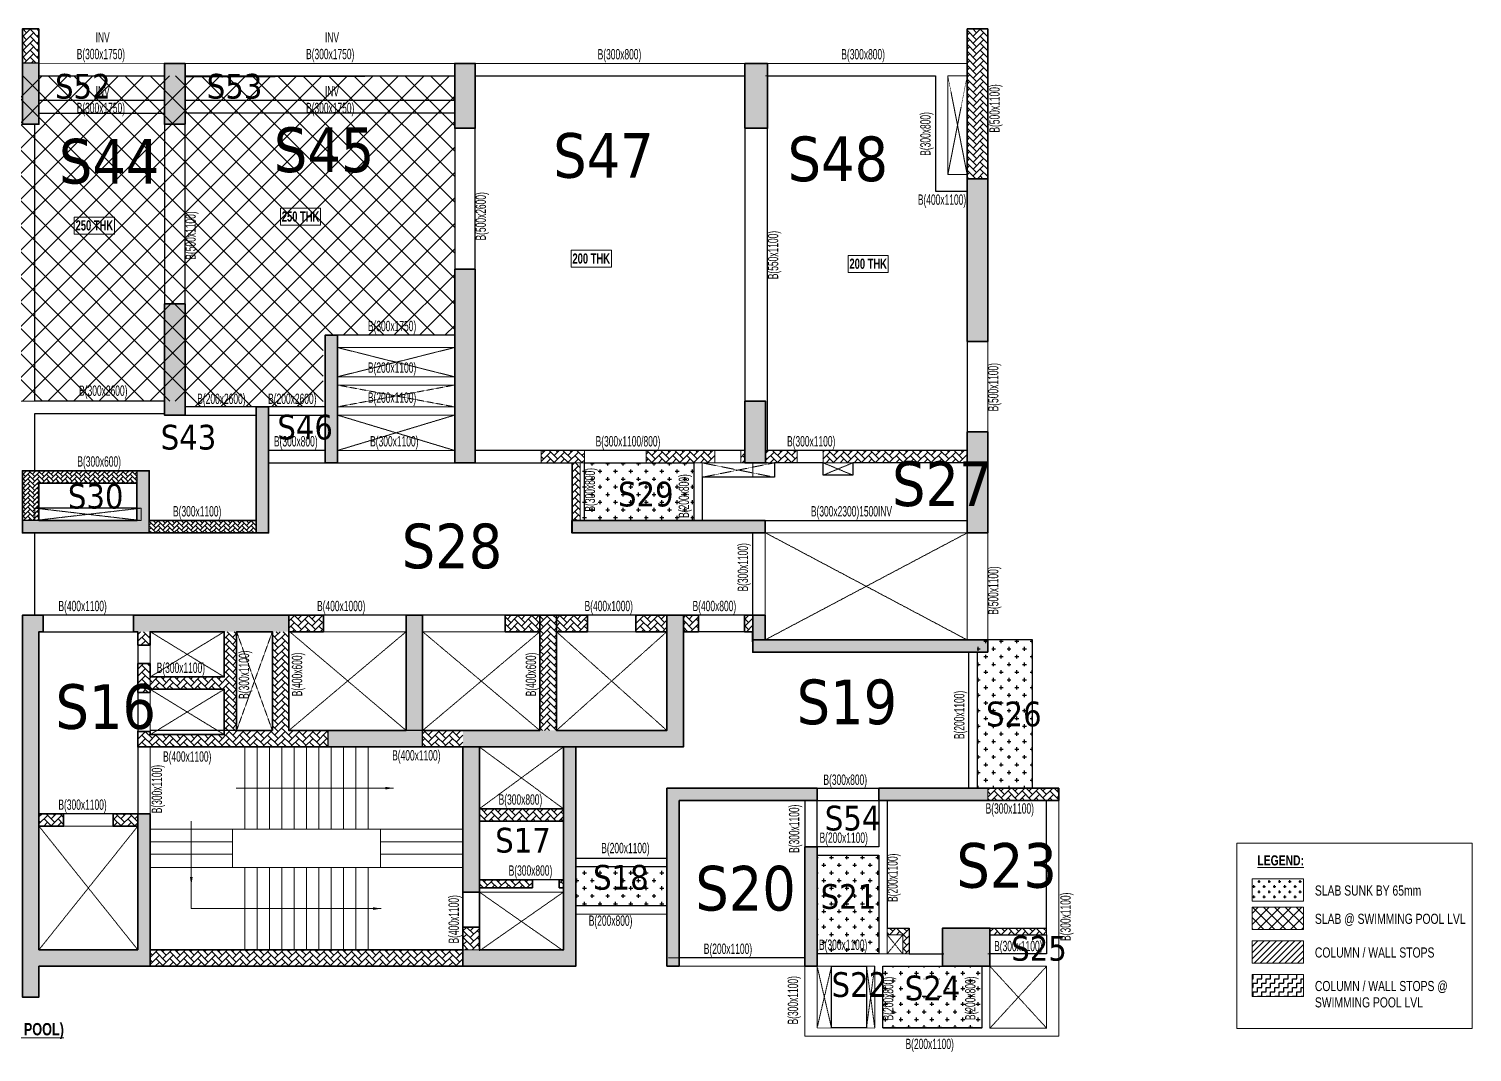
# Model space of a CAD drawing. Header units: millimetres. Extents: x -11 to 66967, y 39 to 25981.
# Drawn here: x 31904 to 66967, y 692 to 25543 of the extents above; entities that cross this region are included whole.
import ezdxf

# ---------------------------------------------------------------- set-up
doc = ezdxf.new("R2010")
doc.units = ezdxf.units.MM
doc.linetypes.add('HIDDEN', pattern=[0.375, 0.25, -0.125])
for name, color, linetype, lineweight in [('A-ANNO-DIMS', 8, 'Continuous', 15), ('A-DETL-MISC', 35, 'Continuous', 15), ('A-FLOR-IDEN', 11, 'Continuous', 9), ('A-HIDD-ABVE', 8, 'HIDDEN', 20), ('G-ANNO-TEXT', 231, 'Continuous', 9), ('S-BEAM', 7, 'Continuous', 18), ('S-BEAM-IDEN', 2, 'Continuous', 9), ('S-COL HATCH', 9, 'Continuous', 0), ('S-COLS', 5, 'Continuous', 35)]:
    doc.layers.add(name, color=color, linetype=linetype, lineweight=lineweight)
doc.layers.add('changes', color=7, linetype='Continuous')
doc.layers.add('SUNK SLAB', color=8, linetype='Continuous')
doc.styles.add('Dim.s & Anno.(Misc.)', font='ARIALN.TTF')
doc.styles.add('Swis721 LtCn BT', font='swisscl.ttf', dxfattribs={"width": 0.9, "height": 233.355162})
doc.styles.add('Swis721 LtCn BT_2', font='swisscl.ttf', dxfattribs={"height": 244.992296})
doc.styles.add('Swis721 LtCn BT_B', font='', dxfattribs={"width": 0.9, "height": 246.918336})
doc.styles.get('Swis721 LtCn BT_B').set_extended_font_data('Swis721 LtCn BT', bold=True)
doc.dimstyles.new('A-GFC-100', dxfattribs={"dimscale": 100, "dimtxt": 1.75, "dimasz": 1.5, "dimexe": 1.5, "dimexo": 0, "dimgap": 1, "dimtad": 1, "dimdsep": 46, "dimtxsty": 'Dim.s & Anno.(Misc.)', "dimblk": 'ARCHTICK', "dimcen": 0, "dimdle": 1.5, "dimclrd": 256, "dimclre": 8, "dimclrt": 6, "dimazin": 2, "dimtfac": 1, "dimtix": 1, "dimtmove": 2, "dimatfit": 3, "dimfxl": 1, "dimtolj": 1, "dimlwd": -1, "dimlwe": 9, "dimarcsym": 0})
pattern_1 = [(45, (-31792792.5, 20735559.75), (0, 169.7056275), [360, -120]), (135, (-31792707.64, 20735644.6), (1e-14, 169.7056275), [360, -120])]
pattern_2 = [(45, (-31792792.494, 20735559.75), (0, 113.13708499), [240, -80]), (135, (-31792735.926, 20735616.32), (9e-15, 113.13708499), [240, -80])]
pattern_3 = [(45, (-31609283, 20752631.54), (0, 169.7056275), [360, -120]), (135, (-31609198.14, 20752716.4), (1e-14, 169.7056275), [360, -120])]
pattern_4 = [(0, (-31352080.12, 21119234.65), (187.5, 187.5), [93.75, -281.25]), (90, (-31352033.24, 21119187.78), (-187.5, 187.5), [93.75, -281.25])]

# ---------------------------------------------------------------- blocks, each defined once
blk = doc.blocks.new('A$C2f35dc8c')
at = {"layer": 'S-COL HATCH'}
h = blk.add_hatch(dxfattribs=at)
h.set_pattern_fill('AR-HBONE', color=256, scale=30)
h.set_pattern_definition(pattern_1)
h.paths.add_polyline_path([(31379, 23515), (31779, 23515), (31779, 22681), (31779, 22681), (31379, 22681)])
h = blk.add_hatch(dxfattribs=at)
h.set_pattern_fill('AR-HBONE', color=256, scale=30)
h.set_pattern_definition(pattern_1)
h.paths.add_polyline_path([(54829, 23515), (54329, 23515), (54329, 19876), (54829, 19876)])
at = {"layer": 'S-COL HATCH', "transparency": 33554687}
h = blk.add_hatch(color=256, dxfattribs=at)
h.dxf.hatch_style = 1
h.paths.add_polyline_path([(31779, 22681), (31379, 22681), (31379, 21200), (31779, 21200)])
h = blk.add_hatch(color=256, dxfattribs=at)
h.dxf.hatch_style = 1
h.paths.add_polyline_path([(34829, 21200), (35329, 21200), (35329, 22675), (34829, 22675)])
h = blk.add_hatch(color=256, dxfattribs=at)
h.dxf.hatch_style = 1
h.paths.add_polyline_path([(42379, 22675), (41879, 22675), (41879, 21100), (42379, 21100)])
h = blk.add_hatch(color=256, dxfattribs=at)
h.dxf.hatch_style = 1
h.paths.add_polyline_path([(48929, 21100), (49479, 21100), (49479, 22675), (48929, 22675)])
h = blk.add_hatch(color=256, dxfattribs=at)
h.dxf.hatch_style = 1
h.paths.add_polyline_path([(54329, 19876), (54829, 19876), (54829, 15926), (54329, 15926)])
h = blk.add_hatch(color=256, dxfattribs=at)
h.dxf.hatch_style = 1
h.paths.add_polyline_path([(41879, 17675), (42379, 17675), (42379, 12975), (41879, 12975)])
h = blk.add_hatch(color=256, dxfattribs=at)
h.dxf.hatch_style = 1
h.paths.add_polyline_path([(34829, 14135), (35329, 14135), (35329, 16835), (34829, 16835)])
h = blk.add_hatch(color=256, dxfattribs=at)
h.dxf.hatch_style = 1
h.paths.add_polyline_path([(39029, 16075), (38729, 16075), (38729, 12975), (39029, 12975)])
h = blk.add_hatch(color=256, dxfattribs=at)
h.dxf.hatch_style = 1
h.paths.add_polyline_path([(48929, 14475), (48929, 14464), (48929, 14475), (49429, 14475), (49429, 12975), (48929, 12975)])
h = blk.add_hatch(color=256, dxfattribs=at)
h.dxf.hatch_style = 1
h.paths.add_polyline_path([(37059, 14335), (37359, 14335), (37359, 11275), (37059, 11275), (37059, 11575)])
h = blk.add_hatch(color=256, dxfattribs=at)
h.dxf.hatch_style = 1
h.paths.add_polyline_path([(54829, 13726), (54329, 13726), (54329, 11275), (54829, 11275)])
at = {"layer": 'S-COL HATCH'}
h = blk.add_hatch(dxfattribs=at)
h.set_pattern_fill('AR-HBONE', color=256, scale=30)
h.set_pattern_definition(pattern_1)
h.paths.add_polyline_path([(43979, 13275), (43979, 12975), (45029, 12975), (45029, 13275)])
h = blk.add_hatch(dxfattribs=at)
h.set_pattern_fill('AR-HBONE', color=256, scale=30)
h.set_pattern_definition(pattern_1)
h.paths.add_polyline_path([(44729, 12975), (44929, 12975), (44929, 11575), (44729, 11575)])
h = blk.add_hatch(dxfattribs=at)
h.set_pattern_fill('AR-HBONE', color=256, scale=30)
h.set_pattern_definition(pattern_1)
h.paths.add_polyline_path([(46529, 13275), (48199, 13275), (48199, 12975), (46529, 12975)])
h = blk.add_hatch(dxfattribs=at)
h.set_pattern_fill('AR-HBONE', color=256, scale=30)
h.set_pattern_definition(pattern_1)
h.paths.add_polyline_path([(48829, 13275), (48929, 13275), (48929, 12975), (48829, 12975)])
h = blk.add_hatch(dxfattribs=at)
h.set_pattern_fill('AR-HBONE', color=256, scale=30)
h.set_pattern_definition(pattern_1)
h.paths.add_polyline_path([(49429, 13275), (50200, 13275), (50200, 12974), (49649, 12974), (49649, 12975), (49429, 12975)])
h = blk.add_hatch(dxfattribs=at)
h.set_pattern_fill('AR-HBONE', color=256, scale=30)
h.set_pattern_definition(pattern_1)
h.paths.add_polyline_path([(50820, 13275), (54328, 13275), (54328, 12976), (50820, 12976)])
h = blk.add_hatch(dxfattribs=at)
h.set_pattern_fill('AR-HBONE', color=256, scale=20)
h.set_pattern_definition(pattern_2)
h.paths.add_polyline_path([(31779, 12485), (31779, 11575), (31779, 11575), (31779, 11575), (31379, 11575), (31379, 12785), (34159, 12785), (34159, 12485), (34159, 12485)])
at = {"layer": 'S-COL HATCH', "transparency": 33554687}
h = blk.add_hatch(color=256, dxfattribs=at)
h.dxf.hatch_style = 1
h.paths.add_polyline_path([(34459, 12785), (34159, 12785), (34159, 11575), (31379, 11575), (31379, 11275), (34459, 11275)])
at = {"layer": 'S-COL HATCH'}
h = blk.add_hatch(dxfattribs=at)
h.set_pattern_fill('AR-HBONE', color=256, scale=20)
h.set_pattern_definition(pattern_2)
h.paths.add_polyline_path([(34459, 11575), (34459, 11275), (37059, 11275), (37059, 11575)])
at = {"layer": 'S-COL HATCH', "transparency": 33554687}
h = blk.add_hatch(color=256, dxfattribs=at)
h.dxf.hatch_style = 1
h.paths.add_polyline_path([(44729, 11575), (44929, 11575), (49119, 11575), (49119, 11275), (44729, 11275)])
h.paths.add_polyline_path([(49119, 11575), (49419, 11575), (49419, 11275), (49119, 11275)])
h = blk.add_hatch(color=256, dxfattribs=at)
h.dxf.hatch_style = 1
h.paths.add_polyline_path([(34179, 4450), (34479, 4450), (34479, 1150), (34479, 750), (31779, 750), (31779, 0), (31379, 0), (31379, 1150), (31379, 1150), (31379, 9275), (31879, 9275), (31879, 8875), (31779, 8875), (31779, 1150), (31779, 1150), (34179, 1150), (34179, 1150)])
h = blk.add_hatch(color=256, dxfattribs=at)
h.dxf.hatch_style = 1
h.paths.add_polyline_path([(37849, 9275), (34079, 9275), (34079, 8875), (37849, 8875)])
at = {"layer": 'S-COL HATCH'}
h = blk.add_hatch(dxfattribs=at)
h.set_pattern_fill('AR-HBONE', color=256, scale=30)
h.set_pattern_definition(pattern_3)
h.paths.add_polyline_path([(37849, 8875), (37849, 9275), (38689, 9275), (38689, 8875), (38359, 8875)])
at = {"layer": 'S-COL HATCH', "transparency": 33554687}
h = blk.add_hatch(color=256, dxfattribs=at)
h.dxf.hatch_style = 1
h.paths.add_polyline_path([(41099, 9275), (40699, 9275), (40699, 6475), (41099, 6475)])
h = blk.add_hatch(color=256, dxfattribs=at)
h.dxf.hatch_style = 1
h.paths.add_polyline_path([(42079, 6075), (42079, 6475), (47034, 6475), (47034, 9275), (47434, 9275), (47434, 6075)])
at = {"layer": 'S-COL HATCH'}
h = blk.add_hatch(dxfattribs=at)
h.set_pattern_fill('AR-HBONE', color=256, scale=30)
h.set_pattern_definition(pattern_3)
h.paths.add_polyline_path([(43109, 9275), (43949, 9275), (43949, 8875), (43109, 8875)])
h = blk.add_hatch(dxfattribs=at)
h.set_pattern_fill('AR-HBONE', color=256, scale=30)
h.set_pattern_definition(pattern_1)
h.paths.add_polyline_path([(44349, 6475), (43949, 6475), (43949, 9275), (44349, 9275)])
h = blk.add_hatch(dxfattribs=at)
h.set_pattern_fill('AR-HBONE', color=256, scale=30)
h.set_pattern_definition(pattern_3)
h.paths.add_polyline_path([(44349, 9275), (45106, 9275), (45106, 8875), (44349, 8875)])
h = blk.add_hatch(dxfattribs=at)
h.set_pattern_fill('AR-HBONE', color=256, scale=30)
h.set_pattern_definition(pattern_3)
h.paths.add_polyline_path([(46276, 8875), (46276, 9275), (47034, 9275), (47034, 8875)])
h = blk.add_hatch(dxfattribs=at)
h.set_pattern_fill('AR-HBONE', color=256, scale=30)
h.set_pattern_definition(pattern_3)
h.paths.add_polyline_path([(47434, 8875), (47434, 9275), (47799, 9275), (47799, 8875), (47710, 8875)])
h = blk.add_hatch(dxfattribs=at)
h.set_pattern_fill('AR-HBONE', color=256, scale=30)
h.set_pattern_definition(pattern_3)
h.paths.add_polyline_path([(48919, 8875), (48919, 9275), (49119, 9275), (49119, 8875)])
at = {"layer": 'S-COL HATCH', "transparency": 33554687}
h = blk.add_hatch(color=256, dxfattribs=at)
h.dxf.hatch_style = 1
h.paths.add_polyline_path([(49419, 9275), (49119, 9275), (49119, 8675), (49419, 8675)])
at = {"layer": 'S-COL HATCH'}
h = blk.add_hatch(dxfattribs=at)
h.set_pattern_fill('AR-HBONE', color=256, scale=30)
h.set_pattern_definition(pattern_1)
h.paths.add_polyline_path([(36579, 8875), (36279, 8875), (36279, 7775), (34479, 7775), (34479, 8100), (34179, 8100), (34179, 7398), (34479, 7398), (34479, 7475), (36279, 7475), (36279, 6375), (34479, 6375), (34479, 6453), (34179, 6453), (34179, 6075), (38799, 6075), (38799, 6475), (36579, 6475)])
h = blk.add_hatch(dxfattribs=at)
h.set_pattern_fill('AR-HBONE', color=256, scale=30)
h.set_pattern_definition(pattern_1)
h.paths.add_polyline_path([(34479, 8875), (34179, 8875), (34179, 8550), (34479, 8550)])
h = blk.add_hatch(dxfattribs=at)
h.set_pattern_fill('AR-HBONE', color=256, scale=30)
h.set_pattern_definition(pattern_1)
h.paths.add_polyline_path([(37849, 6475), (37449, 6475), (37449, 8875), (37849, 8875)])
at = {"layer": 'S-COL HATCH', "transparency": 33554687}
h = blk.add_hatch(color=256, dxfattribs=at)
h.dxf.hatch_style = 1
h.paths.add_polyline_path([(49119, 8675), (49119, 8375), (54829, 8375), (54829, 8675)])
h = blk.add_hatch(color=256, dxfattribs=at)
h.dxf.hatch_style = 1
h.paths.add_polyline_path([(41099, 6475), (38799, 6475), (38799, 6075), (41099, 6075)])
at = {"layer": 'S-COL HATCH'}
h = blk.add_hatch(dxfattribs=at)
h.set_pattern_fill('AR-HBONE', color=256, scale=30)
h.set_pattern_definition(pattern_1)
h.paths.add_polyline_path([(41099, 6475), (42079, 6475), (42079, 6075), (41099, 6075)])
at = {"layer": 'S-COL HATCH', "transparency": 33554687}
h = blk.add_hatch(color=256, dxfattribs=at)
h.dxf.hatch_style = 1
h.paths.add_polyline_path([(42079, 6075), (42479, 6075), (42479, 6075), (42479, 4575), (42479, 4575), (42479, 4275), (42479, 2550), (42079, 2550)])
h = blk.add_hatch(color=256, dxfattribs=at)
h.dxf.hatch_style = 1
h.paths.add_polyline_path([(44519, 6075), (44819, 6075), (44819, 750), (44519, 750), (42079, 750), (42079, 1150), (44519, 1150), (44519, 2850), (44519, 2850), (44519, 2850)])
h = blk.add_hatch(color=256, dxfattribs=at)
h.dxf.hatch_style = 1
h.paths.add_polyline_path([(47034, 5075), (50684, 5075), (50684, 4775), (47334, 4775), (47334, 750), (47034, 750)])
h = blk.add_hatch(color=256, dxfattribs=at)
h.dxf.hatch_style = 1
h.paths.add_polyline_path([(52184, 5075), (54829, 5075), (54829, 4775), (52184, 4775)])
at = {"layer": 'S-COL HATCH'}
h = blk.add_hatch(dxfattribs=at)
h.set_pattern_fill('AR-HBONE', color=256, scale=30)
h.set_pattern_definition(pattern_1)
h.paths.add_polyline_path([(56559, 4775), (56559, 5075), (54829, 5075), (54829, 4775)])
h = blk.add_hatch(dxfattribs=at)
h.set_pattern_fill('AR-HBONE', color=256, scale=30)
h.set_pattern_definition(pattern_1)
h.paths.add_polyline_path([(42479, 4275), (44519, 4275), (44519, 4575), (42479, 4575)])
h = blk.add_hatch(dxfattribs=at)
h.set_pattern_fill('AR-HBONE', color=256, scale=30)
h.set_pattern_definition([(45, (-31792792.5, 20683630.75), (0, 169.7056275), [360, -120]), (135, (-31792707.64, 20683715.6), (1e-14, 169.7056275), [360, -120])])
h.paths.add_polyline_path([(34179, 4150), (34179, 4450), (33579, 4450), (33579, 4150)])
h.paths.add_polyline_path([(32379, 4150), (32379, 4450), (31779, 4450), (31779, 4150)])
at = {"layer": 'S-COL HATCH', "transparency": 33554687}
h = blk.add_hatch(color=256, dxfattribs=at)
h.dxf.hatch_style = 1
h.paths.add_polyline_path([(50384, 3648), (50684, 3648), (50684, 750), (50384, 750)])
at = {"layer": 'S-COL HATCH'}
h = blk.add_hatch(dxfattribs=at)
h.set_pattern_fill('AR-HBONE', color=256, scale=30)
h.set_pattern_definition(pattern_1)
h.paths.add_polyline_path([(43769, 2850), (43769, 2650), (42479, 2650), (42479, 2850)])
h = blk.add_hatch(dxfattribs=at)
h.set_pattern_fill('AR-HBONE', color=256, scale=30)
h.set_pattern_definition(pattern_1)
h.paths.add_polyline_path([(44419, 2850), (44519, 2850), (44519, 2650), (44419, 2650)])
h = blk.add_hatch(dxfattribs=at)
h.set_pattern_fill('AR-HBONE', color=256, scale=30)
h.set_pattern_definition(pattern_1)
h.paths.add_polyline_path([(42079, 1700), (42479, 1700), (42479, 1150), (42079, 1150)])
h = blk.add_hatch(dxfattribs=at)
h.set_pattern_fill('AR-HBONE', color=256, scale=30)
h.set_pattern_definition([(45, (-31792792.5, 20635841.75), (0, 169.7056275), [360, -120]), (135, (-31792707.64, 20635926.6), (1e-14, 169.7056275), [360, -120])])
h.paths.add_polyline_path([(52384, 1675), (52384, 1515), (52764, 1515), (52764, 1048), (52924, 1048), (52924, 1675)])
h.paths.add_polyline_path([(56259, 1675), (54884, 1675), (54884, 1515), (56259, 1515)])
at = {"layer": 'S-COL HATCH', "transparency": 33554687}
h = blk.add_hatch(color=256, dxfattribs=at)
h.dxf.hatch_style = 1
h.paths.add_polyline_path([(53734, 750), (54884, 750), (54884, 1675), (53734, 1675)])
at = {"layer": 'S-COL HATCH'}
h = blk.add_hatch(dxfattribs=at)
h.set_pattern_fill('AR-HBONE', color=256, scale=30)
h.set_pattern_definition(pattern_1)
h.paths.add_polyline_path([(42079, 1150), (34479, 1150), (34479, 750), (42079, 750)])
at = {"layer": 'changes'}
blk.add_line((31779, 22681, 0), (31379, 22681, 0), dxfattribs=at)
at = {"layer": 'changes', "elevation": 0}
for points in [[(34459, 12785), (34159, 12785), (34159, 11575), (31379, 11575), (31379, 11275), (34459, 11275)], [(41099, 6475), (38799, 6475), (38799, 6075), (41099, 6075)]]:
    blk.add_lwpolyline(points, close=True, dxfattribs=at)
at = {"layer": 'S-BEAM', "color": 5, "elevation": 0}
for points in [[(45029, 13275), (43979, 13275), (43979, 12975), (45029, 12975)], [(44929, 12975), (44729, 12975), (44729, 11575), (44929, 11575)], [(48199, 13275), (46529, 13275), (46529, 12975), (48199, 12975)], [(48929, 13275), (48829, 13275), (48829, 12975), (48929, 12975)], [(50200, 13275), (49429, 13275), (49429, 12974), (50200, 12974)], [(50830, 13276), (54328, 13276), (54328, 12976), (50830, 12976)]]:
    blk.add_lwpolyline(points, close=True, dxfattribs=at)
at = {"layer": 'S-COL HATCH'}
blk.add_line((34159, 12485, 0), (34159, 12785, 0), dxfattribs=at)
at = {"layer": 'S-COL HATCH', "transparency": 33554687}
blk.add_line((54829, 5075, 0), (54829, 4775, 0), dxfattribs=at)
at = {"layer": 'S-COLS'}
for p, q in [((54329, 23515, 0), (54329, 23515, 0)), ((54329, 19876, 0), (54829, 19876, 0)), ((37059, 11575, 0), (37059, 11275, 0)), ((49419, 11275, 0), (49419, 11575, 0)), ((38689, 9275, 0), (37849, 9275, 0)), ((38689, 9275, 0), (38689, 8875, 0)), ((43109, 8875, 0), (43109, 9275, 0)), ((43949, 9275, 0), (43109, 9275, 0)), ((45106, 9275, 0), (44349, 9275, 0)), ((45106, 9275, 0), (45106, 8875, 0)), ((46276, 8875, 0), (46276, 9275, 0)), ((47034, 9275, 0), (46276, 9275, 0)), ((47799, 9275, 0), (47434, 9275, 0)), ((47799, 9275, 0), (47799, 8875, 0)), ((48919, 8875, 0), (48919, 9275, 0)), ((48919, 9275, 0), (49119, 9275, 0)), ((38689, 8875, 0), (37849, 8875, 0)), ((43949, 8875, 0), (43109, 8875, 0)), ((45106, 8875, 0), (44349, 8875, 0)), ((46276, 8875, 0), (47034, 8875, 0)), ((47799, 8875, 0), (47434, 8875, 0)), ((48919, 8875, 0), (49119, 8875, 0)), ((47034, 5075, 0), (47034, 750, 0)), ((47034, 5075, 0), (50684, 5075, 0)), ((50684, 5075, 0), (50684, 4775, 0)), ((50684, 4775, 0), (47334, 4775, 0)), ((47334, 4775, 0), (47334, 750, 0)), ((34179, 4450, 0), (34179, 1150, 0)), ((34479, 4450, 0), (34479, 1150, 0)), ((42479, 2550, 0), (42079, 2550, 0)), ((42479, 1700, 0), (42079, 1700, 0)), ((34479, 1150, 0), (34479, 750, 0)), ((47034, 750, 0), (47334, 750, 0))]:
    blk.add_line(p, q, dxfattribs=at)
at = {"layer": 'S-COLS', "elevation": 0}
for points in [[(31779, 23515), (31379, 23515), (31379, 21200), (31779, 21200)], [(54329, 23515), (54329, 15926), (54829, 15926), (54829, 23515)], [(35329, 21200), (34829, 21200), (34829, 22675), (35329, 22675)], [(42379, 22675), (41879, 22675), (41879, 21100), (42379, 21100)], [(49479, 22675), (48929, 22675), (48929, 21100), (49479, 21100)], [(41879, 17675), (42379, 17675), (42379, 12975), (41879, 12975)], [(35329, 16835), (35329, 14135), (34829, 14135), (34829, 16835)], [(39029, 16075), (38729, 16075), (38729, 12975), (39029, 12975)], [(37359, 14335), (37359, 11275), (31379, 11275), (31379, 12785), (34459, 12785), (34459, 11575), (37059, 11575), (37059, 14335), (37359, 14335)], [(54829, 13726), (54329, 13726), (54329, 11275), (54829, 11275)], [(31779, 12485), (34159, 12485), (34159, 11575), (31779, 11575)], [(37449, 6475), (36579, 6475), (36579, 8875), (37449, 8875)], [(54829, 8375), (49119, 8375), (49119, 8675), (54829, 8675)], [(56559, 5075), (52184, 5075), (52184, 4775), (56559, 4775)], [(42479, 4575), (44519, 4575), (44519, 4275), (42479, 4275)], [(50684, 3648), (50384, 3648), (50384, 750), (50684, 750)], [(54884, 750), (53734, 750), (53734, 1675), (54884, 1675)]]:
    blk.add_lwpolyline(points, close=True, dxfattribs=at)
for points in [[(41879, 21100), (41879, 22675), (42379, 22675), (42379, 21100)], [(42379, 17675), (42379, 12975), (41879, 12975), (41879, 17675)], [(49429, 12975), (49429, 14475), (48929, 14475), (48929, 12975), (49479, 12975)], [(49419, 11275), (44729, 11275), (44729, 11575), (49419, 11575)], [(31379, 1150), (31379, 9275), (31879, 9275), (31879, 8875), (31779, 8875), (31779, 1150), (34179, 1150)], [(37849, 9275), (34079, 9275), (34079, 8875), (34179, 8875), (34179, 8550), (34479, 8550), (34479, 8875), (35379, 8875), (36279, 8875), (36279, 7775), (34479, 7775), (34479, 8100), (34179, 8100), (34179, 7398), (34479, 7398), (34479, 7475), (36279, 7475), (36279, 6375), (35379, 6375), (34479, 6375), (34479, 6453), (34179, 6453), (34179, 6075), (36279, 6075), (36279, 6075), (47434, 6075), (47434, 9275), (47034, 9275), (47034, 6475), (44349, 6475), (44349, 9275)], [(40699, 9275), (40699, 6475), (37849, 6475), (37849, 9275)], [(41099, 9275), (40699, 9275)], [(43949, 9275), (43949, 6475), (41099, 6475), (41099, 9275)], [(44349, 9275), (43949, 9275)], [(42479, 750), (42079, 750), (42079, 6075)], [(42479, 6075), (42479, 1150)], [(44819, 6075), (44819, 750), (44519, 750)], [(44519, 1150), (44519, 6075)], [(31779, 4150), (32379, 4150), (32379, 4450), (31779, 4450)], [(34179, 4150), (33579, 4150), (33579, 4450), (34479, 4450)], [(42479, 2850), (43769, 2850)], [(43769, 2850), (43769, 2650)], [(44419, 2650), (44419, 2850)], [(44419, 2850), (44519, 2850)], [(43769, 2650), (42479, 2650)], [(44519, 2650), (44419, 2650)], [(31779, 750), (31779, 0), (31379, 0), (31379, 1150)], [(34479, 1150), (42079, 1150), (42079, 750), (31779, 750)], [(42479, 1150), (44519, 1150)], [(44519, 750), (42479, 750)]]:
    blk.add_lwpolyline(points, dxfattribs=at)
at = {"layer": 'S-COLS', "color": 5, "elevation": 0}
blk.add_lwpolyline([(49419, 9275), (49119, 9275), (49119, 8675), (49419, 8675)], close=True, dxfattribs=at)
blk = doc.blocks.new('_ARCHTICK')
at = {"color": 0, "linetype": 'ByBlock', "const_width": 0.15}
blk.add_lwpolyline([(-0.5, -0.5), (0.5, 0.5)], dxfattribs=at)

msp = doc.modelspace()

# ---------------------------------------------------------------- hatches: boundary and pattern name
at = {"layer": 'S-COL HATCH'}
h = msp.add_hatch(dxfattribs=at)
h.set_pattern_fill('ANSI37', color=256, scale=3500)
h.set_pattern_definition([(45, (-31353120.54, 20675134.8), (-309.359217, 309.359217), []), (135, (-31353120.54, 20675134.8), (-309.359217, -309.359217), [])])
h.paths.add_polyline_path([(42250, 24403), (15050, 24403), (15050, 18103), (18250, 18103), (18250, 16363), (21600, 16363), (21600, 16503), (35700, 16503), (35692, 16363), (39050, 16363), (39050, 18103), (42250, 18103)])
at = {"layer": 'SUNK SLAB'}
h = msp.add_hatch(dxfattribs=at)
h.set_pattern_fill('CROSS', color=8, scale=750, style=0)
h.set_pattern_definition(pattern_4)
h.paths.add_polyline_path([(48060, 15003), (48060, 13603), (45300, 13603), (45300, 15003)])
h.paths.add_polyline_path([(47633, 13605), (47633, 14878), (48160, 14878), (48160, 13605)], flags=9)
h = msp.add_hatch(dxfattribs=at)
h.set_pattern_fill('CROSS', color=8, scale=750, style=0)
h.set_pattern_definition(pattern_4)
h.paths.add_polyline_path([(54940, 10703), (56290, 10703), (56290, 7103), (54940, 7103)])
h = msp.add_hatch(dxfattribs=at)
h.set_pattern_fill('CROSS', color=8, scale=750, style=0)
h.set_pattern_definition([(0, (-31352080.12, 21119234.64), (187.5, 187.5), [93.75, -281.25]), (90, (-31352033.24, 21119187.76), (-187.5, 187.5), [93.75, -281.25])])
h.paths.add_polyline_path([(51054, 5475), (52554, 5475), (52554, 3075), (51054, 3075)])
h.paths.add_polyline_path([(52434, 3033), (51035, 3033), (51035, 3560), (52434, 3560)], flags=9)
h = msp.add_hatch(dxfattribs=at)
h.set_pattern_fill('CROSS', color=8, scale=750, style=0)
h.set_pattern_definition(pattern_4)
h.paths.add_polyline_path([(45190, 4243), (45190, 5203), (47404, 5203), (47404, 4243)])
h = msp.add_hatch(dxfattribs=at)
h.set_pattern_fill('CROSS', color=8, scale=500, style=0)
h.set_pattern_definition([(0, (-26616.01, 18711.31), (125, 125), [62.5, -187.5]), (90, (-26584.76, 18680.06), (-125, 125), [62.5, -187.5])])
h.paths.add_polyline_path([(62870, 4900), (62870, 4359), (61620, 4359), (61620, 4900)], flags=0)
h = msp.add_hatch(dxfattribs=at)
h.set_pattern_fill('ANSI37', color=8, scale=1500, style=0)
h.set_pattern_definition([(45, (-31296980.17, 20685425.33), (-132.5825215, 132.5825215), []), (135, (-31296980.17, 20685425.33), (-132.5825215, -132.5825215), [])])
h.paths.add_polyline_path([(62870, 4213), (62870, 3671), (61620, 3671), (61620, 4213)], flags=0)
h = msp.add_hatch(dxfattribs=at)
h.set_pattern_fill('ANSI31', color=8, scale=850, style=0)
h.set_pattern_definition([(45, (-31296980.17, 20968408.17), (-75.1300955, 75.1300955), [])])
h.paths.add_polyline_path([(62870, 3395), (62870, 2853), (61620, 2853), (61620, 3395)], flags=0)
h = msp.add_hatch(dxfattribs=at)
h.set_pattern_fill('CROSS', color=8, scale=750, style=0)
h.set_pattern_definition(pattern_4)
h.paths.add_polyline_path([(55054, 1275), (55054, 2776), (52654, 2778), (52654, 1277)])
h.paths.add_polyline_path([(53243, 2049), (53243, 2461), (54221, 2461), (54221, 2049)], flags=0)
h.paths.add_polyline_path([(55042, 1406), (55042, 2680), (54515, 2680), (54515, 1406)], flags=24)
h.paths.add_polyline_path([(53047, 1400), (53047, 2673), (52519, 2673), (52519, 1400)], flags=9)
h.paths.add_polyline_path([(53197, 1996), (54247, 1996), (54247, 2514), (53197, 2514)], flags=24)
h = msp.add_hatch(dxfattribs=at)
h.set_pattern_fill('ZIGZAG', color=8, scale=850, style=0)
h.set_pattern_definition([(0, (-31296980.17, 20683931.83), (106.25, 106.25), [106.25, -106.25]), (90, (-31296873.92, 20683931.83), (-106.25, 106.25), [106.25, -106.25])])
h.paths.add_polyline_path([(62870, 2581), (62870, 2040), (61620, 2040), (61620, 2581)], flags=0)

# ---------------------------------------------------------------- linework, layer by layer
at = {"layer": 'A-ANNO-DIMS', "ltscale": 500, "elevation": 0}
msp.add_lwpolyline([(36640, 4178), (35850, 4178), (35850, 4743)], dxfattribs=at)
at = {"layer": 'A-DETL-MISC'}
for p, q in [((37150, 8103, 0), (37150, 6103, 0)), ((37450, 8103, 0), (37450, 6103, 0)), ((37750, 8103, 0), (37750, 6103, 0)), ((38050, 8103, 0), (38050, 6103, 0)), ((38350, 8103, 0), (38350, 6103, 0)), ((38650, 8103, 0), (38650, 6103, 0)), ((38950, 8103, 0), (38950, 6103, 0)), ((39250, 8103, 0), (39250, 6103, 0)), ((39550, 8103, 0), (39550, 6103, 0)), ((39850, 8103, 0), (39850, 6103, 0)), ((40150, 8103, 0), (40150, 6103, 0)), ((37150, 3178, 0), (37150, 5178, 0)), ((37450, 3178, 0), (37450, 5178, 0)), ((37750, 3178, 0), (37750, 5178, 0)), ((38050, 3178, 0), (38050, 5178, 0)), ((38350, 3178, 0), (38350, 5178, 0)), ((38650, 3178, 0), (38650, 5178, 0)), ((38950, 3178, 0), (38950, 5178, 0)), ((39250, 3178, 0), (39250, 5178, 0)), ((39550, 3178, 0), (39550, 5178, 0)), ((39850, 3178, 0), (39850, 5178, 0)), ((40150, 3178, 0), (40150, 5178, 0))]:
    msp.add_line(p, q, dxfattribs=at)
at = {"layer": 'A-DETL-MISC', "elevation": 0}
for points in [[(36850, 6103), (34850, 6103)], [(40450, 6103), (42450, 6103)], [(36850, 5803), (34850, 5803)], [(40450, 5803), (42450, 5803)], [(36850, 5503), (34850, 5503)], [(40450, 5503), (42450, 5503)], [(36850, 5178), (34850, 5178)], [(40450, 5178), (42450, 5178)]]:
    msp.add_lwpolyline(points, dxfattribs=at)
msp.add_lwpolyline([(36850, 6103), (36850, 5178), (40450, 5178), (40450, 6103)], close=True, dxfattribs=at)
at = {"layer": 'A-FLOR-IDEN', "color": 8, "elevation": 0, "flags": 128}
for points in [[(38993, 21188), (38993, 20776), (38015, 20776), (38015, 21188)], [(33984, 20973), (33984, 20561), (33007, 20561), (33007, 20973)], [(46055, 20169), (46055, 19757), (45077, 19757), (45077, 20169)], [(52784, 20042), (52784, 19630), (51806, 19630), (51806, 20042)]]:
    msp.add_lwpolyline(points, close=True, dxfattribs=at)
at = {"layer": 'A-HIDD-ABVE', "linetype": 'HIDDEN'}
for p, q in [((54230, 24403, 0), (54700, 22003, 0)), ((54230, 22003, 0), (54700, 24403, 0)), ((42250, 17803, 0), (39400, 17093, 0)), ((42250, 17093, 0), (39400, 17803, 0)), ((42250, 16893, 0), (39400, 16363, 0)), ((42250, 16363, 0), (39400, 16893)), ((42250, 16163, 0), (39400, 15303, 0)), ((42250, 15303, 0), (39400, 16163, 0)), ((48260, 14653, 0), (50019, 15004, 0)), ((50019, 14653, 0), (48260, 15003, 0)), ((51923, 14704, 0), (51200, 15004, 0)), ((51200, 14704, 0), (51923, 15004, 0)), ((34630, 13903, 0), (32050, 13603, 0)), ((34630, 13603, 0), (32050, 13903, 0)), ((54700, 13303, 0), (49789, 10703, 0)), ((54700, 10703, 0), (49801, 13303, 0)), ((36650, 10903, 0), (34850, 9803, 0)), ((36650, 9803, 0), (34850, 10903, 0)), ((37820, 10903, 0), (36950, 8503, 0)), ((37820, 8503, 0), (36950, 10903, 0)), ((41070, 10903, 0), (38220, 8503, 0)), ((41070, 8503, 0), (38240, 10903, 0)), ((44320, 10903, 0), (41470, 8503, 0)), ((44320, 8503, 0), (41470, 10903, 0)), ((47404, 10903, 0), (44720, 8503, 0)), ((47404, 8503, 0), (44720, 10903, 0)), ((36650, 9503, 0), (34850, 8403, 0)), ((36650, 8403, 0), (34850, 9503, 0)), ((44890, 8103, 0), (42850, 6603, 0)), ((44890, 6603, 0), (42850, 8103, 0)), ((34550, 6178, 0), (32150, 3178, 0)), ((34550, 3178, 0), (32150, 6178, 0)), ((44890, 4578, 0), (42850, 3152, 0)), ((44890, 3152, 0), (42851, 4578, 0)), ((53134, 3543, 0), (52754, 3078, 0)), ((53134, 3078, 0), (52754, 3543, 0)), ((51404, 2778, 0), (51053, 1278, 0)), ((51404, 1278, 0), (51054, 2778, 0)), ((52454, 2778, 0), (52253, 1278, 0)), ((52454, 1278, 0), (52254, 2778, 0)), ((56629, 1275, 0), (55254, 2776, 0)), ((55254, 1275, 0), (56629, 2776, 0))]:
    msp.add_line(p, q, dxfattribs=at)
at = {"layer": 'changes'}
msp.add_line((36950, 8503, 0), (34850, 8503, 0), dxfattribs=at)
at = {"layer": 'changes', "color": 1, "elevation": 0}
for points in [[(32150, 24404), (35200, 24404), (35200, 23803), (32150, 23803)], [(35700, 24377), (42250, 24403), (42250, 23803), (35700, 23803)], [(42750, 24403), (49300, 24403), (49300, 15303), (42750, 15303)], [(49850, 24403), (53930, 24403), (53930, 21603), (54700, 21603), (54699, 15304), (49850, 15304)], [(35200, 16503), (32050, 16503), (32050, 23228), (32150, 23228), (32150, 23493), (35200, 23493)], [(39100, 16363), (35700, 16363), (35700, 23503), (42250, 23503), (42250, 18103), (39100, 18103)], [(32050, 14813), (32050, 16203), (35200, 16203), (35200, 16163), (35200, 16163), (37430, 16163), (37430, 13603), (34830, 13603), (34830, 14813)], [(37730, 16163), (39100, 16163), (39100, 15303), (37730, 15303)], [(49488, 13303), (49488, 11303), (32050, 11303), (32050, 13303), (37730, 13303), (37730, 15003), (45100, 15003), (45100, 13303)], [(45400, 15003), (48058, 15003), (48058, 13603), (45400, 13603)], [(48258, 14653), (48258, 13603), (54698, 13603), (54699, 15004), (51921, 15003), (51921, 14704), (51198, 14704), (51202, 15002), (50018, 15002), (50018, 14653)], [(32150, 14513), (34530, 14513), (34530, 13903), (32150, 13903)], [(32150, 10903), (34550, 10903), (34550, 6478), (32150, 6478)], [(56290, 10703), (55200, 10703), (55200, 10403), (54940, 10403), (54940, 10052), (54940, 10052), (54940, 7452), (54940, 7103), (55290, 7103), (56290, 7103)], [(47704, 6803), (50752, 6803), (50752, 2978), (47704, 2978)], [(51054, 6803), (52552, 6803), (52552, 5675), (51054, 5675)], [(42850, 6303), (44890, 6303), (44890, 4878), (42850, 4878)], [(51054, 5475), (52554, 5475), (52554, 3078), (51054, 3078)], [(45190, 5203), (47402, 5203), (47402, 4243), (45190, 4243)], [(55254, 3543), (56627, 3543), (56627, 3075), (55254, 3075)], [(51402, 2778), (52251, 2778), (52251, 1278), (51402, 1278)], [(52654, 2778), (55054, 2778), (55054, 1278), (52654, 1278)]]:
    msp.add_lwpolyline(points, close=True, dxfattribs=at)
for points in [[(47402, 5403), (47404, 7103), (54738, 7103), (54738, 10403), (49490, 10403), (49488, 10903), (47804, 10903), (47802, 8103), (45190, 8103), (45190, 5403), (47402, 5403)], [(54104, 3075), (54104, 3702), (56627, 3703), (56627, 6803), (52752, 6803), (52752, 3702), (53294, 3702), (53294, 3078), (54127, 3075)]]:
    msp.add_lwpolyline(points, dxfattribs=at)
at = {"layer": 'G-ANNO-TEXT', "color": 7, "elevation": 0}
for points in [[(61252, 5770), (66967, 5770), (66967, 1266), (61252, 1266)], [(62870, 4900), (62870, 4359), (61620, 4359), (61620, 4900)], [(62870, 4213), (62870, 3671), (61620, 3671), (61620, 4213)], [(62870, 3395), (62870, 2853), (61620, 2853), (61620, 3395)], [(62870, 2581), (62870, 2040), (61620, 2040), (61620, 2581)]]:
    msp.add_lwpolyline(points, close=True, dxfattribs=at)
at = {"layer": 'S-BEAM'}
for p, q in [((35200, 24703, 0), (32150, 24709, 0)), ((42250, 24703, 0), (35700, 24703, 0)), ((49300, 24703, 0), (42750, 24703, 0)), ((54700, 24703, 0), (49300, 24703, 0)), ((35200, 24398, 0), (32150, 24404, 0)), ((42250, 24403, 0), (35700, 24403, 0)), ((54700, 24403, 0), (54230, 24403, 0)), ((54230, 22003, 0), (54230, 24403, 0)), ((35200, 23803, 0), (32150, 23809, 0)), ((35200, 23487, 0), (32150, 23493, 0)), ((42250, 23803, 0), (35700, 23803, 0)), ((42250, 23503, 0), (35700, 23503, 0)), ((42250, 19703, 0), (42250, 23191, 0)), ((54700, 22003, 0), (54230, 22003, 0)), ((42000, 18103, 0), (42250, 18103, 0)), ((55200, 17953, 0), (55200, 15753, 0)), ((42250, 17803, 0), (39400, 17803, 0)), ((42250, 17093, 0), (39400, 17093, 0)), ((42250, 16893, 0), (39400, 16893)), ((22100, 16503, 0), (35208, 16503, 0)), ((39050, 16363, 0), (35700, 16363, 0)), ((42250, 16363, 0), (39400, 16363, 0)), ((42250, 16163, 0), (39400, 16163, 0)), ((42250, 15303, 0), (39400, 15303, 0)), ((45100, 15003, 0), (42750, 15003, 0)), ((48060, 15003, 0), (45400, 15003, 0)), ((48060, 15003, 0), (48060, 13603, 0)), ((49300, 15003, 0), (48260, 15003, 0)), ((49789, 11303, 0), (49789, 13303, 0)), ((54700, 13303, 0), (49801, 13303, 0)), ((54700, 13303, 0), (54700, 10703, 0)), ((55200, 13303, 0), (55200, 10703, 0)), ((34850, 8480, 0), (34850, 10903, 0)), ((41070, 10903, 0), (38240, 10903, 0)), ((44320, 10903, 0), (41470, 10903, 0)), ((47404, 10903, 0), (44720, 10903, 0)), ((54940, 10703, 0), (56290, 10703, 0)), ((56290, 7103, 0), (56290, 10703, 0)), ((54940, 7103), (54940, 10403, 0)), ((34850, 8103, 0), (34850, 6478, 0)), ((56929, 6803, 0), (56929, 1078, 0)), ((33950, 6178, 0), (32750, 6178, 0)), ((52554, 5475, 0), (51054, 5475, 0)), ((52554, 5475, 0), (52554, 3075, 0)), ((47404, 5203, 0), (45190, 5203, 0)), ((44890, 4578, 0), (42850, 4578, 0)), ((47404, 4243, 0), (45190, 4243, 0)), ((47404, 4043, 0), (45190, 4043, 0)), ((53134, 3543, 0), (52754, 3543, 0)), ((52754, 3543, 0), (52754, 3075, 0)), ((53134, 3543, 0), (53134, 3075, 0)), ((54129, 3075, 0), (51054, 3075, 0)), ((55200, 3075, 0), (56629, 3075, 0)), ((50754, 2778, 0), (47439, 2778, 0)), ((50754, 2778, 0), (50754, 1078, 0)), ((51054, 2778, 0), (51053, 1278, 0)), ((51474, 2778, 0), (51054, 2778, 0)), ((51404, 1278, 0), (51404, 2778, 0)), ((52254, 2778, 0), (52253, 1277, 0)), ((52454, 2778, 0), (52254, 2778, 0)), ((52454, 2778, 0), (52454, 1278, 0)), ((55054, 2776, 0), (52654, 2778, 0)), ((52654, 2778, 0), (52654, 1278, 0)), ((55049, 2776, 0), (56629, 2776, 0)), ((55054, 2778, 0), (55054, 1275, 0)), ((55254, 2778, 0), (55254, 1275, 0)), ((56629, 1275, 0), (56629, 2776, 0)), ((50754, 1078, 0), (56929, 1078, 0)), ((52454, 1277, 0), (51054, 1278, 0)), ((55054, 1275, 0), (52654, 1277, 0)), ((56631, 1275, 0), (55254, 1275, 0))]:
    msp.add_line(p, q, dxfattribs=at)
at = {"layer": 'S-BEAM', "linetype": 'HIDDEN'}
for p, q in [((49300, 24403, 0), (42750, 24403, 0)), ((53930, 24403, 0), (49800, 24403, 0)), ((53930, 21603, 0), (53930, 24403, 0)), ((35700, 23503, 0), (35700, 18863)), ((32050, 16503, 0), (32050, 23228, 0)), ((35200, 18863, 0), (35200, 23228)), ((42750, 23127, 0), (42750, 19703, 0)), ((49300, 23127, 0), (49300, 16503, 0)), ((49850, 23127, 0), (49850, 15302, 0)), ((53930, 21903, 0), (53930, 21903, 0)), ((53930, 21603, 0), (54700, 21603, 0)), ((42250, 18103, 0), (39400, 18103, 0)), ((54700, 17953, 0), (54700, 15753, 0)), ((32050, 14813, 0), (32050, 16203, 0)), ((32050, 16203, 0), (35208, 16203, 0)), ((37438, 16163, 0), (35708, 16163, 0)), ((39050, 16163, 0), (37738, 16163, 0)), ((39100, 15303, 0), (37730, 15303, 0)), ((49300, 15303, 0), (42750, 15303, 0)), ((54700, 15302, 0), (49800, 15302, 0)), ((39100, 15003, 0), (37730, 15003, 0)), ((42250, 15003, 0), (39400, 15003, 0)), ((45100, 15003, 0), (45100, 13603, 0)), ((45400, 15003, 0), (45400, 13603, 0)), ((48260, 15003, 0), (48260, 13603, 0)), ((49490, 15003, 0), (49490, 14653, 0)), ((54700, 15004, 0), (49800, 15002, 0)), ((54701, 13603, 0), (49789, 13603, 0)), ((32050, 13303, 0), (32050, 11303, 0)), ((49490, 13303, 0), (49490, 11303, 0)), ((34450, 11303, 0), (32250, 11303, 0)), ((41070, 11303, 0), (38220, 11303, 0)), ((44320, 11303, 0), (41470, 11303, 0)), ((47404, 11303, 0), (44720, 11303, 0)), ((49490, 11303, 0), (47804, 11303, 0)), ((34450, 10903, 0), (32250, 10903, 0)), ((34550, 8480, 0), (34550, 10903, 0)), ((49490, 10903, 0), (47804, 10903, 0)), ((54740, 7103), (54740, 10403, 0)), ((34550, 8103, 0), (34550, 6478, 0)), ((52554, 7102, 0), (51054, 7103, 0)), ((50754, 6803, 0), (50754, 5675, 0)), ((51054, 6803, 0), (51054, 5675, 0)), ((52554, 6803, 0), (51054, 6803, 0)), ((52554, 6803, 0), (52554, 5675, 0)), ((52754, 6803, 0), (52754, 3543, 0)), ((56629, 6803, 0), (56629, 3075, 0)), ((33950, 6478, 0), (32750, 6478, 0)), ((52554, 5675, 0), (51054, 5675, 0)), ((47404, 5403, 0), (45190, 5403, 0)), ((44790, 4878, 0), (44140, 4878, 0)), ((50754, 2978, 0), (47439, 2978, 0)), ((52254, 2778, 0), (51404, 2778, 0))]:
    msp.add_line(p, q, dxfattribs=at)
at = {"layer": 'S-BEAM', "elevation": 0}
for points in [[(50019, 15003), (48260, 15003), (48260, 14653), (50019, 14653)], [(51923, 15004), (51200, 15004), (51200, 14704), (51923, 14704)], [(32050, 13603), (34630, 13603), (34630, 13903), (32050, 13903)]]:
    msp.add_lwpolyline(points, close=True, dxfattribs=at)
at = {"layer": 'S-BEAM', "color": 5, "elevation": 0}
for points in [[(52754, 3703), (52754, 3543), (53134, 3543), (53134, 3075), (53294, 3075), (53294, 3703)], [(56629, 3703), (55254, 3703), (55254, 3543), (56629, 3543)]]:
    msp.add_lwpolyline(points, close=True, dxfattribs=at)
at = {"layer": 'S-COL HATCH', "elevation": 0}
msp.add_lwpolyline([(42850, 3178), (42450, 3178), (42450, 3728), (42850, 3728)], close=True, dxfattribs=at)

# ---------------------------------------------------------------- block references
at = {"layer": 'changes'}
msp.add_blockref('A$C2f35dc8c', (370, 2028), dxfattribs=at)

# ---------------------------------------------------------------- texts
at = {"layer": 'A-FLOR-IDEN', "color": 1, "char_height": 246.9, "width": 1155, "attachment_point": 2, "line_spacing_factor": 0.964267, "style": 'Swis721 LtCn BT_B'}
for s, insert in [('250 THK', (38504, 21110)), ('250 THK', (33495, 20894)), ('200 THK', (45566, 20090)), ('200 THK', (52295, 19963))]:
    msp.add_mtext(s, dxfattribs=dict(at, insert=insert))
at = {"layer": 'changes', "attachment_point": 1, "style": 'Dim.s & Anno.(Misc.)'}
for s, insert, char_height in [('{\\fTahoma|b0|i0|c0|p34;S52}', (32540, 24449), 600), ('{\\fTahoma|b0|i0|c0|p34;S53}', (36226, 24450), 600), ('{\\fTahoma|b0|i0|c0|p34;S45}', (37856, 23149), 1084.7), ('{\\fTahoma|b0|i0|c0|p34;S44}', (32634, 22872), 1084.7), ('{\\fTahoma|b0|i0|c0|p34;S47}', (44643, 23012), 1084.7), ('{\\fTahoma|b0|i0|c0|p34;S48}', (50337, 22929), 1084.7), ('{\\fTahoma|b0|i0|c0|p34;S46}', (37941, 16172), 600), ('{\\fTahoma|b0|i0|c0|p34;S43}', (35107, 15927), 600), ('{\\fTahoma|b0|i0|c0|p34;S27}', (52875, 15039), 1084.7), ('{\\fTahoma|b0|i0|c0|p34;S30}', (32852, 14494, 0), 600), ('{\\fTahoma|b0|i0|c0|p34;S29}', (46217, 14545), 600), ('{\\fTahoma|b0|i0|c0|p34;S28}', (40964, 13527), 1084.7), ('{\\fTahoma|b0|i0|c0|p34;S16}', (32552, 9627), 1084.7), ('{\\fTahoma|b0|i0|c0|p34;S19}', (50558, 9741), 1084.7), ('{\\fTahoma|b0|i0|c0|p34;S26}', (55158, 9205), 600), ('{\\fTahoma|b0|i0|c0|p34;S54}', (51241, 6676, 0), 600), ('{\\fTahoma|b0|i0|c0|p34;S17}', (43234, 6139), 600), ('{\\fTahoma|b0|i0|c0|p34;S23}', (54439, 5770), 1084.7), ('{\\fTahoma|b0|i0|c0|p34;S18}', (45612, 5238), 600), ('{\\fTahoma|b0|i0|c0|p34;S20}', (48096, 5216), 1084.7), ('{\\fTahoma|b0|i0|c0|p34;S21}', (51141, 4772), 600), ('{\\fTahoma|b0|i0|c0|p34;S25}', (55770, 3513, 0), 600), ('{\\fTahoma|b0|i0|c0|p34;S22}', (51405, 2633, 0), 600), ('{\\fTahoma|b0|i0|c0|p34;S24}', (53183, 2551), 600)]:
    msp.add_mtext_dynamic_manual_height_columns(s, width=6038.66, gutter_width=5424, heights=[1159], dxfattribs=dict(at, insert=insert, char_height=char_height))
at = {"layer": 'G-ANNO-TEXT', "color": 7, "char_height": 244.99, "attachment_point": 1, "line_spacing_factor": 0.971848, "style": 'Swis721 LtCn BT_2'}
for s, insert, width in [('\\fSwis721 LtCn BT|b1|i0|c0|p34|;\\LLEGEND:', (61752, 5472, 0), 1299), ('SLAB SUNK BY 65mm', (63148, 4739, 0), 3845.24), ('SLAB @ SWIMMING POOL LVL', (63148, 4052, 0), 3845.24), ('COLUMN / WALL STOPS', (63148, 3234, 0), 3845.24), ('COLUMN / WALL STOPS @\\PSWIMMING POOL LVL', (63148, 2420, 0), 3845.24)]:
    msp.add_mtext(s, dxfattribs=dict(at, insert=insert, width=width))
at = {"layer": 'G-ANNO-TEXT', "color": 6, "insert": (24419, 1399, 0), "char_height": 300, "width": 8429.78, "attachment_point": 1, "line_spacing_factor": 0.971848, "style": 'Swis721 LtCn BT_2'}
msp.add_mtext('{\\fSwis721 LtCn BT|b1|i0|c0|p34;\\LSEWRI 64TH FLOOR FRAMING PLAN (SWIMMING POOL)}', dxfattribs=at)
at = {"layer": 'S-BEAM-IDEN', "style": 'Swis721 LtCn BT', "width": 0.8}
for s, rotation, p in [('INV', 360, (33526, 25212, 0)), ('INV', 360, (39098, 25212, 0)), ('B(300x1750)', 360, (33066, 24807, 0)), ('B(300x1750)', 360, (38638, 24807, 0)), ('INV', 360, (33526, 23902, 0)), ('INV', 360, (39098, 23902, 0)), ('B(500x1100)', 90, (55489, 23023, 0)), ('B(300x1750)', 360, (33066, 23497, 0)), ('B(300x1750)', 360, (38638, 23497, 0)), ('B(300x800)', 90, (53810, 22461, 0)), ('B(500x2600)', 90, (43008, 20403, 0)), ('B(400x1100)', 360, (53501, 21271, 0)), ('B(500x1100)', 90, (35958, 19937)), ('B(550x1100)', 90, (50108, 19463, 0)), ('B(500x1100)', 90, (55458, 16253, 0)), ('B(300x600)', 360, (33082, 14912, 0)), ('B(300x800)', 90, (45658, 13819, 0)), ('B(200x800)', 90, (47941, 13667, 0)), ('B(300x1100)', 360, (35406, 13702, 0)), ('B(300x2300)1500INV', 360, (50903, 13702, 0)), ('B(300x1100)', 90, (49375, 11879, 0)), ('B(500x1100)', 90, (55458, 11315, 0)), ('B(300x1100)', 90, (37254, 9271, 0)), ('B(400x600)', 90, (38544, 9334, 0)), ('B(400x600)', 90, (44226, 9334, 0)), ('B(200x1100)', 90, (54632, 8294)), ('B(400x1100)', 360, (35164, 7746, 0)), ('B(400x1100)', 360, (40730, 7775, 0)), ('B(300x1100)', 90, (35138, 6493, 0)), ('B(300x800)', 360, (43317, 6702, 0)), ('B(300x1100)', 90, (50620, 5529, 0)), ('B(200x1100)', 90, (53012, 4340, 0)), ('B(400x1100)', 90, (42350, 3330)), ('B(300x1100)', 90, (57214, 3392, 0)), ('B(300x1100)', 90, (50591, 1364, 0)), ('B(200x800)', 90, (52905, 1462)), ('B(200x800)', 90, (54900, 1469))]:
    msp.add_text(s, height=250, rotation=rotation, dxfattribs=at).set_placement(p)
for s, p in [('B(300x800)', (45723, 24802, 0)), ('B(300x800)', (51642, 24802, 0)), ('B(300x1750)', (40141, 18202, 0)), ('B(200x1100)', (40141, 17192, 0)), ('B(300x2600)', (33125, 16631, 0)), ('B(200x2600)', (35995, 16434, 0)), ('B(200x2600)', (37717, 16434, 0)), ('B(200x1100)', (40141, 16462, 0)), ('B(300x800)', (37859, 15402, 0)), ('B(300x1100)', (40195, 15402, 0)), ('B(300x1100/800)', (45673, 15402, 0)), ('B(300x1100)', (50323, 15402, 0)), ('B(400x1100)', (32623, 11402, 0)), ('B(400x1000)', (38905, 11402, 0)), ('B(400x1000)', (45405, 11402, 0)), ('B(400x800)', (48028, 11402, 0)), ('B(300x1100)', (35010, 9902, 0)), ('B(300x800)', (51208, 7183, 0)), ('B(300x1100)', (32621, 6577, 0)), ('B(300x1100)', (55148, 6485)), ('B(200x1100)', (51113, 5775, 0)), ('B(200x1100)', (45810, 5523, 0)), ('B(300x800)', (43561, 4977, 0)), ('B(200x800)', (45507, 3760, 0)), ('B(200x1100)', (48301, 3077, 0)), ('B(300x1100)', (51100, 3175, 0)), ('B(300x1100)', (55355, 3144, 0)), ('B(200x1100)', (53202, 767, 0))]:
    msp.add_text(s, height=250, dxfattribs=at).set_placement(p)

# ---------------------------------------------------------------- leaders
at = {"layer": 'A-ANNO-DIMS', "ltscale": 500}
for points in [[(40761, 7103, 0), (36940, 7103, 0)], [(35850, 4743, 0), (35850, 6304, 0)], [(40461, 4178, 0), (36640, 4178, 0)]]:
    msp.add_leader(points, dimstyle='A-GFC-100', override={"dimasz": 2, "dimtad": 0, "dimfxl": 0.18, "dimarcsym": 1}, dxfattribs=at)

doc.saveas('drawing.dxf')
